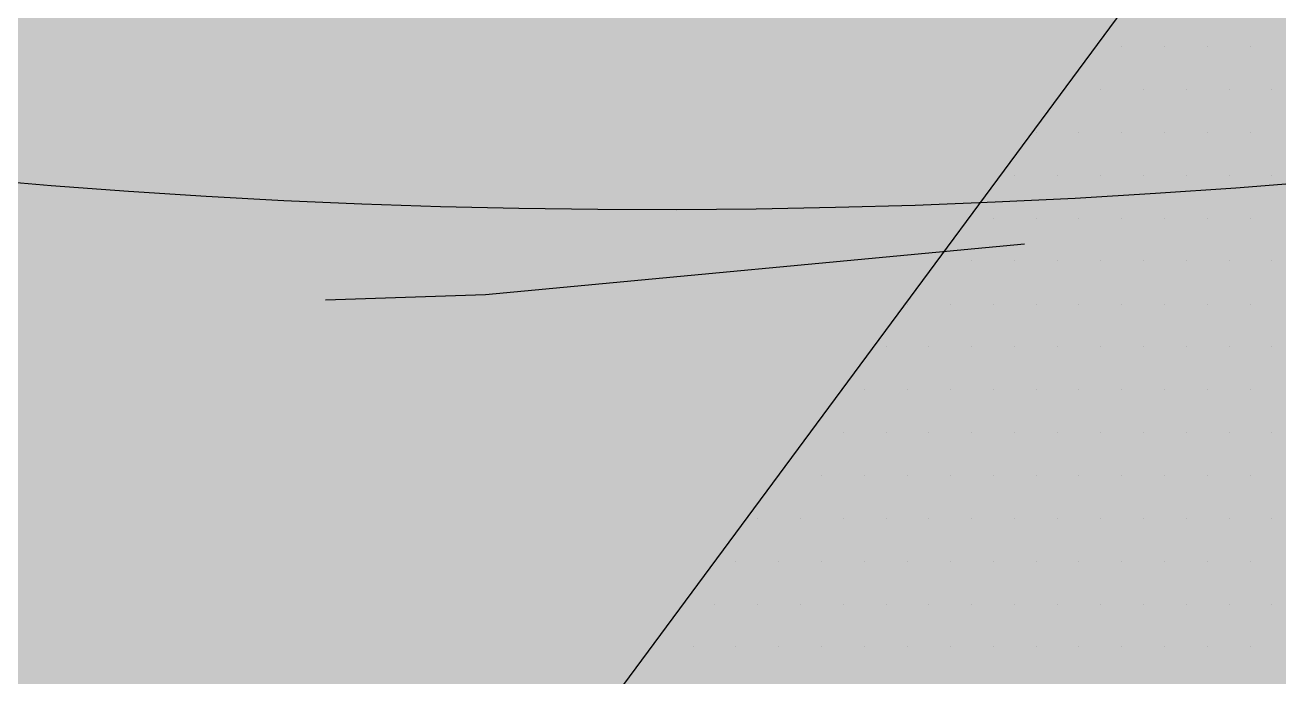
# Paper-space layout 'Layout1' of a CAD drawing. Extents: x -43 to 2298, y -18 to 768.
# Drawn here: x 140.493 to 142.102, y 254.997 to 255.834 of the extents above; entities that cross this region are included whole.
import ezdxf

# ---------------------------------------------------------------- set-up
doc = ezdxf.new("R2010")
doc.units = 0
doc.header["$LTSCALE"] = 2
doc.linetypes.add('CACHEX2', pattern=[0.75, 0.5, -0.25])
doc.layers.add('CARTOUCHE', color=7, linetype='Continuous')
doc.layers.add('LOGO', color=7, linetype='Continuous')

# ---------------------------------------------------------------- blocks, each defined once
blk = doc.blocks.new('A$C715108E3')
at = {"layer": 'LOGO', "color": 131}
for p, q in [((-6.8661, -23.6976), (-6.8661, -23.6976)), ((-6.8095, -23.6976), (-6.8095, -23.6976)), ((-6.7175, -23.6976), (-6.7175, -23.6976)), ((-6.6262, -23.6976), (-6.6262, -23.6976)), ((-6.5343, -23.6976), (-6.5343, -23.6976)), ((-6.9339, -23.7891), (-6.9339, -23.7891)), ((-6.8552, -23.7891), (-6.8552, -23.7891)), ((-6.7637, -23.7891), (-6.7637, -23.7891)), ((-6.6719, -23.7891), (-6.6719, -23.7891)), ((-6.5799, -23.7891), (-6.5799, -23.7891)), ((-6.4886, -23.7891), (-6.4886, -23.7891)), ((-7.0019, -23.8804), (-7.0019, -23.8804)), ((-6.9924, -23.8804), (-6.9924, -23.8804)), ((-6.9013, -23.8804), (-6.9013, -23.8804)), ((-6.8095, -23.8804), (-6.8095, -23.8804)), ((-6.7175, -23.8804), (-6.7175, -23.8804)), ((-6.6262, -23.8804), (-6.6262, -23.8804)), ((-6.5343, -23.8804), (-6.5343, -23.8804)), ((-7.07, -23.973), (-7.07, -23.973)), ((-7.0389, -23.973), (-7.0389, -23.973)), ((-6.947, -23.973), (-6.947, -23.973)), ((-6.8552, -23.973), (-6.8552, -23.973)), ((-6.7637, -23.973), (-6.7637, -23.973)), ((-6.6719, -23.973), (-6.6719, -23.973)), ((-6.5799, -23.973), (-6.5799, -23.973)), ((-6.4886, -23.973), (-6.4886, -23.973)), ((-7.1371, -24.0642), (-7.1371, -24.0642)), ((-7.0846, -24.0642), (-7.0846, -24.0642)), ((-6.9924, -24.0642), (-6.9924, -24.0642)), ((-6.9013, -24.0642), (-6.9013, -24.0642)), ((-6.8095, -24.0642), (-6.8095, -24.0642)), ((-6.7175, -24.0642), (-6.7175, -24.0642)), ((-6.6262, -24.0642), (-6.6262, -24.0642)), ((-6.5343, -24.0642), (-6.5343, -24.0642)), ((-7.2053, -24.1555), (-7.2053, -24.1555)), ((-7.1307, -24.1555), (-7.1307, -24.1555)), ((-7.0389, -24.1555), (-7.0389, -24.1555)), ((-6.947, -24.1555), (-6.947, -24.1555)), ((-6.8552, -24.1555), (-6.8552, -24.1555)), ((-6.7637, -24.1555), (-6.7637, -24.1555)), ((-6.6719, -24.1555), (-6.6719, -24.1555)), ((-6.5799, -24.1555), (-6.5799, -24.1555)), ((-6.4886, -24.1555), (-6.4886, -24.1555)), ((-7.2731, -24.2481), (-7.2731, -24.2481)), ((-7.2683, -24.2481), (-7.2683, -24.2481)), ((-7.1764, -24.2481), (-7.1764, -24.2481)), ((-7.0846, -24.2481), (-7.0846, -24.2481)), ((-6.9924, -24.2481), (-6.9924, -24.2481)), ((-6.9013, -24.2481), (-6.9013, -24.2481)), ((-6.8095, -24.2481), (-6.8095, -24.2481)), ((-6.7175, -24.2481), (-6.7175, -24.2481)), ((-6.6262, -24.2481), (-6.6262, -24.2481)), ((-6.5343, -24.2481), (-6.5343, -24.2481)), ((-7.3412, -24.3394), (-7.3412, -24.3394)), ((-7.314, -24.3394), (-7.314, -24.3394)), ((-7.2222, -24.3394), (-7.2222, -24.3394)), ((-7.1307, -24.3394), (-7.1307, -24.3394)), ((-7.0389, -24.3394), (-7.0389, -24.3394)), ((-6.947, -24.3394), (-6.947, -24.3394)), ((-6.8552, -24.3394), (-6.8552, -24.3394)), ((-6.7637, -24.3394), (-6.7637, -24.3394)), ((-6.6719, -24.3394), (-6.6719, -24.3394)), ((-6.5799, -24.3394), (-6.5799, -24.3394)), ((-6.4886, -24.3394), (-6.4886, -24.3394)), ((-7.4092, -24.4306), (-7.4092, -24.4306)), ((-7.3597, -24.4306), (-7.3597, -24.4306)), ((-7.2683, -24.4306), (-7.2683, -24.4306)), ((-7.1764, -24.4306), (-7.1764, -24.4306)), ((-7.0846, -24.4306), (-7.0846, -24.4306)), ((-6.9924, -24.4306), (-6.9924, -24.4306)), ((-6.9013, -24.4306), (-6.9013, -24.4306)), ((-6.8095, -24.4306), (-6.8095, -24.4306)), ((-6.7175, -24.4306), (-6.7175, -24.4306)), ((-6.6262, -24.4306), (-6.6262, -24.4306)), ((-6.5343, -24.4306), (-6.5343, -24.4306)), ((-7.4772, -24.5232), (-7.4772, -24.5232)), ((-7.4058, -24.5232), (-7.4058, -24.5232)), ((-7.314, -24.5232), (-7.314, -24.5232)), ((-7.2222, -24.5232), (-7.2222, -24.5232)), ((-7.1307, -24.5232), (-7.1307, -24.5232)), ((-7.0389, -24.5232), (-7.0389, -24.5232)), ((-6.947, -24.5232), (-6.947, -24.5232)), ((-6.8552, -24.5232), (-6.8552, -24.5232)), ((-6.7637, -24.5232), (-6.7637, -24.5232)), ((-6.6719, -24.5232), (-6.6719, -24.5232)), ((-6.5799, -24.5232), (-6.5799, -24.5232)), ((-6.4886, -24.5232), (-6.4886, -24.5232)), ((-7.5449, -24.6147), (-7.5449, -24.6147)), ((-7.5434, -24.6147), (-7.5434, -24.6147)), ((-7.4515, -24.6147), (-7.4515, -24.6147)), ((-7.3597, -24.6147), (-7.3597, -24.6147)), ((-7.2683, -24.6147), (-7.2683, -24.6147)), ((-7.1764, -24.6147), (-7.1764, -24.6147)), ((-7.0846, -24.6147), (-7.0846, -24.6147)), ((-6.9924, -24.6147), (-6.9924, -24.6147)), ((-6.9013, -24.6147), (-6.9013, -24.6147)), ((-6.8095, -24.6147), (-6.8095, -24.6147)), ((-6.7175, -24.6147), (-6.7175, -24.6147)), ((-6.6262, -24.6147), (-6.6262, -24.6147)), ((-6.5343, -24.6147), (-6.5343, -24.6147)), ((-7.6131, -24.7059), (-7.6131, -24.7059)), ((-7.5891, -24.7059), (-7.5891, -24.7059)), ((-7.4973, -24.7059), (-7.4973, -24.7059)), ((-7.4058, -24.7059), (-7.4058, -24.7059)), ((-7.314, -24.7059), (-7.314, -24.7059)), ((-7.2222, -24.7059), (-7.2222, -24.7059)), ((-7.1307, -24.7059), (-7.1307, -24.7059)), ((-7.0389, -24.7059), (-7.0389, -24.7059)), ((-6.947, -24.7059), (-6.947, -24.7059)), ((-6.8552, -24.7059), (-6.8552, -24.7059)), ((-6.7637, -24.7059), (-6.7637, -24.7059)), ((-6.6719, -24.7059), (-6.6719, -24.7059)), ((-6.5799, -24.7059), (-6.5799, -24.7059)), ((-6.4886, -24.7059), (-6.4886, -24.7059)), ((-7.6809, -24.7985), (-7.6809, -24.7985)), ((-7.635, -24.7985), (-7.635, -24.7985)), ((-7.5434, -24.7985), (-7.5434, -24.7985)), ((-7.4515, -24.7985), (-7.4515, -24.7985)), ((-7.3597, -24.7985), (-7.3597, -24.7985)), ((-7.2683, -24.7985), (-7.2683, -24.7985)), ((-7.1764, -24.7985), (-7.1764, -24.7985)), ((-7.0846, -24.7985), (-7.0846, -24.7985)), ((-6.9924, -24.7985), (-6.9924, -24.7985)), ((-6.9013, -24.7985), (-6.9013, -24.7985)), ((-6.8095, -24.7985), (-6.8095, -24.7985)), ((-6.7175, -24.7985), (-6.7175, -24.7985)), ((-6.6262, -24.7985), (-6.6262, -24.7985)), ((-6.5343, -24.7985), (-6.5343, -24.7985)), ((-7.7486, -24.8898), (-7.7486, -24.8898)), ((-7.6809, -24.8898), (-7.6809, -24.8898)), ((-7.5891, -24.8898), (-7.5891, -24.8898)), ((-7.4973, -24.8898), (-7.4973, -24.8898)), ((-7.4058, -24.8898), (-7.4058, -24.8898)), ((-7.314, -24.8898), (-7.314, -24.8898)), ((-7.2222, -24.8898), (-7.2222, -24.8898)), ((-7.1307, -24.8898), (-7.1307, -24.8898)), ((-7.0389, -24.8898), (-7.0389, -24.8898)), ((-6.947, -24.8898), (-6.947, -24.8898)), ((-6.8552, -24.8898), (-6.8552, -24.8898)), ((-6.7637, -24.8898), (-6.7637, -24.8898)), ((-6.6719, -24.8898), (-6.6719, -24.8898)), ((-6.5799, -24.8898), (-6.5799, -24.8898)), ((-6.4886, -24.8898), (-6.4886, -24.8898)), ((-7.8163, -24.9811), (-7.8163, -24.9811)), ((-7.7267, -24.9811), (-7.7267, -24.9811)), ((-7.635, -24.9811), (-7.635, -24.9811)), ((-7.5434, -24.9811), (-7.5434, -24.9811)), ((-7.4515, -24.9811), (-7.4515, -24.9811)), ((-7.3597, -24.9811), (-7.3597, -24.9811)), ((-7.2683, -24.9811), (-7.2683, -24.9811)), ((-7.1764, -24.9811), (-7.1764, -24.9811)), ((-7.0846, -24.9811), (-7.0846, -24.9811)), ((-6.9924, -24.9811), (-6.9924, -24.9811)), ((-6.9013, -24.9811), (-6.9013, -24.9811)), ((-6.8095, -24.9811), (-6.8095, -24.9811)), ((-6.7175, -24.9811), (-6.7175, -24.9811)), ((-6.6262, -24.9811), (-6.6262, -24.9811)), ((-6.5343, -24.9811), (-6.5343, -24.9811))]:
    blk.add_line(p, q, dxfattribs=at)
blk.add_lwpolyline([(-4.7123, -20.7884), (-8.4641, -25.8566), (-8.5996, -26.1134), (-8.0987, -26.1134), (-7.2053, -26.0731), (-6.6093, -26.0457), (-6.203, -25.613), (-3.9696, -22.5417), (-2.7917, -25.1531), (-2.6026, -25.1257), (-1.9525, -24.8418), (-1.3029, -24.5438), (-2.3854, -21.8923), (1.9656, -22.2806)], dxfattribs=at)
blk = doc.blocks.new('A$C581E6685')
at = {"layer": 'LOGO', "color": 32, "linetype": 'CACHEX2', "ltscale": 1.5}
blk.add_ellipse((-38.0538, 23.8138), major_axis=(-19.0311, -3.534), ratio=0.590567, dxfattribs=at)
at = {"layer": 'LOGO', "color": 32}
blk.add_ellipse((-37.6144, 23.8499), major_axis=(-13.5768, -4.2839), ratio=0.791971, dxfattribs=at)
at = {"layer": 'CARTOUCHE'}
blk.add_blockref('A$C715108E3', (-31.6739, 36.3189), dxfattribs=at)

psp = doc.layouts.get("Layout1")

# ---------------------------------------------------------------- hatches: boundary and pattern name
at = {"layer": 'CARTOUCHE', "true_color": 0xffffff}
h = psp.add_hatch(color=7, dxfattribs=at)
h.dxf.hatch_style = 1
edge = h.paths.add_edge_path()
edge.add_spline(control_points=[(127.7197, 272.4748), (127.7197, 261.5837), (127.7197, 250.6925), (127.7197, 246.8525), (131.5597, 246.8525), (177.0989, 246.8525), (222.6382, 246.8525), (226.4782, 246.8525), (226.4782, 250.6925), (226.4782, 261.5837), (226.4782, 272.4748), (226.4782, 276.3148), (222.6382, 276.3148), (177.0989, 276.3148), (131.5597, 276.3148), (127.7197, 276.3148), (127.7197, 272.4748)], knot_values=[0, 0, 0, 1, 1, 2.570796, 2.570796, 3.570796, 3.570796, 5.141593, 5.141593, 6.141593, 6.141593, 7.712389, 7.712389, 8.712389, 8.712389, 10.283185, 10.283185, 10.283185], weights=[1, 1, 1, 0.707107, 1, 1, 1, 0.707107, 1, 1, 1, 0.707107, 1, 1, 1, 0.707107, 1], degree=2, periodic=0)

# ---------------------------------------------------------------- linework, layer by layer
at = {"layer": 'CARTOUCHE'}
psp.add_rational_spline([(127.7197, 272.4748), (127.7197, 261.5837), (127.7197, 250.6925), (127.7197, 246.8525), (131.5597, 246.8525), (177.0989, 246.8525), (222.6382, 246.8525), (226.4782, 246.8525), (226.4782, 250.6925), (226.4782, 261.5837), (226.4782, 272.4748), (226.4782, 276.3148), (222.6382, 276.3148), (177.0989, 276.3148), (131.5597, 276.3148), (127.7197, 276.3148), (127.7197, 272.4748)], [1, 1, 1, 0.707106781187, 1, 1, 1, 0.707106781187, 1, 1, 1, 0.707106781187, 1, 1, 1, 0.707106781187, 1], degree=2, knots=[0, 0, 0, 1, 1, 2.570796, 2.570796, 3.570796, 3.570796, 5.141593, 5.141593, 6.141593, 6.141593, 7.712389, 7.712389, 8.712389, 8.712389, 10.283185, 10.283185, 10.283185], dxfattribs=at)

# ---------------------------------------------------------------- block references
at = {"layer": 'CARTOUCHE', "xscale": 0.6, "yscale": 0.6, "zscale": 0.6}
psp.add_blockref('A$C581E6685', (164.9904, 248.2331), dxfattribs=at)

doc.saveas('drawing.dxf')
